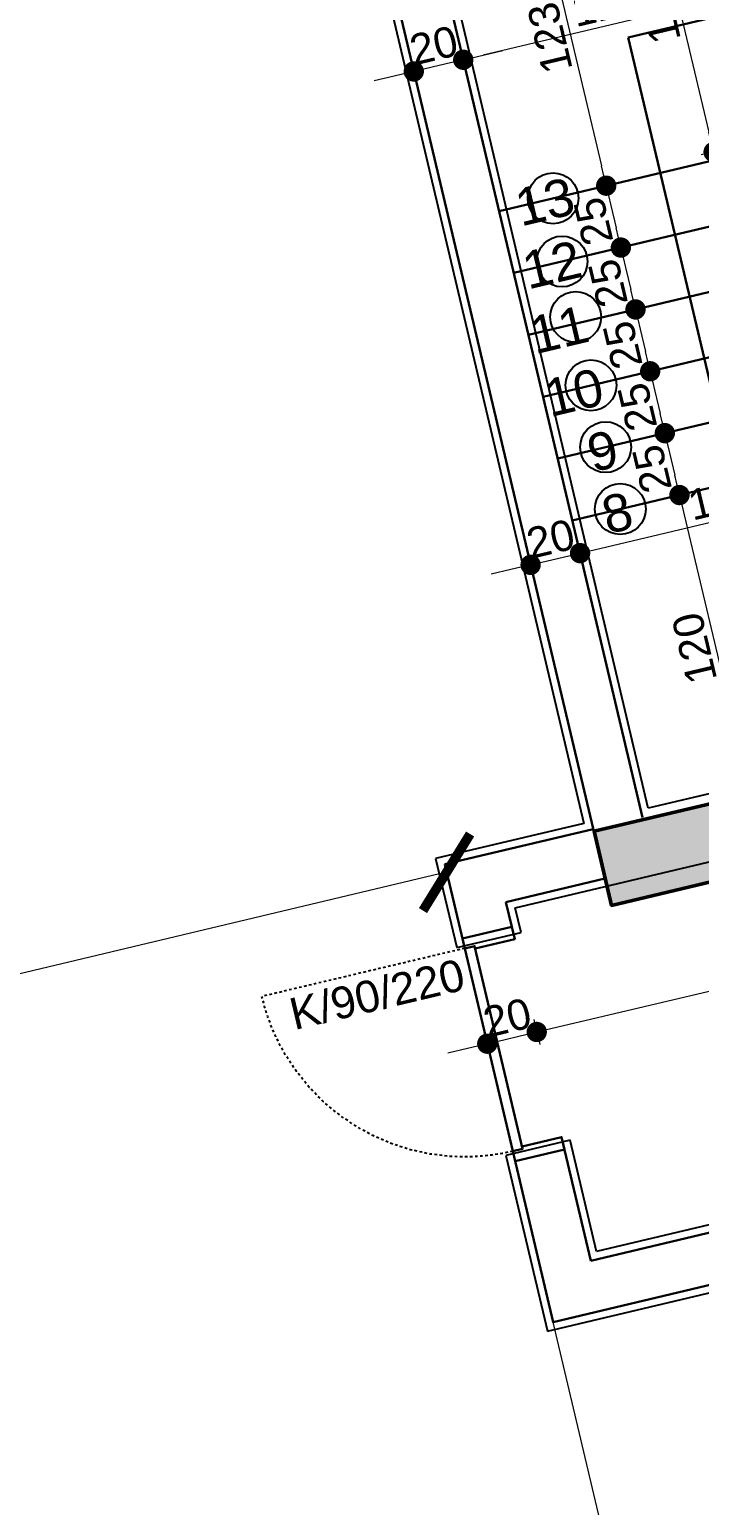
# Model space of a CAD drawing. Header units: millimetres. Extents: x 38129 to 72024, y -56282 to 16512.
# Drawn here: x 40783.9 to 40810.2, y -44592.9 to -44534.9 of the extents above; entities that cross this region are included whole.
import ezdxf

# ---------------------------------------------------------------- set-up
doc = ezdxf.new("R2010")
doc.units = ezdxf.units.MM
doc.linetypes.add('HIDDEN', pattern=[0.375, 0.25, -0.125])
for name, color, linetype, lineweight in [('COLUMN4', 3, 'Continuous', 50), ('DIŞÖLÇÜ', 37, 'Continuous', 0), ('DUVAR', 255, 'Continuous', 30), ('KAPI', 4, 'Continuous', 30), ('M', 210, 'Continuous', 30), ('pencere+KAPI', 1, 'Continuous', 0), ('TARAMA', 252, 'Continuous', 0), ('ölçü İÇ', 31, 'Continuous', 0)]:
    doc.layers.add(name, color=color, linetype=linetype, lineweight=lineweight)
for name, color, linetype in [('HIDDEN', 1, 'HIDDEN'), ('sıva', 41, 'Continuous'), ('tefriş', 42, 'Continuous')]:
    doc.layers.add(name, color=color, linetype=linetype)
doc.styles.add('icdisolcu_yazi', font='arial.ttf')
doc.styles.get("Standard").update_dxf_attribs({"font": 'arial.ttf'})
doc.styles.add('style1', font='arial.ttf')
doc.dimstyles.new('İç Ölçü', dxfattribs={"dimtxt": 12, "dimasz": 8, "dimexe": 5, "dimexo": 0, "dimgap": 2, "dimtad": 1, "dimdec": 0, "dimzin": 12, "dimdsep": 46, "dimtxsty": 'icdisolcu_yazi', "dimblk": 'DOT', "dimcen": 8, "dimdle": 5, "dimclrd": 256, "dimclre": 256, "dimclrt": 7, "dimadec": 0, "dimazin": 3, "dimtfac": 1, "dimtdec": 0, "dimtix": 1, "dimtmove": 2, "dimatfit": 3, "dimldrblk": 'DOT', "dimfxl": 0, "dimtolj": 1, "dimtzin": 0, "dimlwd": -1, "dimlwe": -1, "dimarcsym": 0})
doc.dimstyles.new('VAZIYET', dxfattribs={"dimtxt": 35, "dimasz": 25, "dimexe": 12, "dimexo": 2, "dimtad": 1, "dimdec": 0, "dimzin": 12, "dimtxsty": 'Standard', "dimblk": 'ARCHTICK', "dimcen": -8, "dimse1": 1, "dimse2": 1, "dimadec": 0, "dimazin": 0, "dimtfac": 1, "dimtdec": 0, "dimtmove": 0, "dimatfit": 3, "dimldrblk": 'DOT', "dimfxl": 0, "dimarcsym": 0})

# ---------------------------------------------------------------- blocks, each defined once
blk = doc.blocks.new('_ArchTick')
at = {"color": 0, "linetype": 'ByBlock', "const_width": 0.15}
blk.add_lwpolyline([(-0.5, -0.5), (0.5, 0.5)], dxfattribs=at)
blk = doc.blocks.new('*D71')
at = {"layer": 'Defpoints', "color": 0, "transparency": 16777216}
for p in [(38586.31, -25310.07), (37952.43, -25460.67), (37952.43, -25460.67)]:
    blk.add_point(p, dxfattribs=at)
at = {"layer": 'DIŞÖLÇÜ', "color": 0, "lineweight": -2, "transparency": 16777216}
blk.add_line((38586.31, -25310.07), (37952.43, -25460.67), dxfattribs=at)
at = {"layer": 'DIŞÖLÇÜ', "color": 0, "lineweight": -2, "transparency": 16777216, "xscale": 25, "yscale": 25, "zscale": 25}
for p, rotation in [((38586.31, -25310.07), 13.36481680279742), ((37952.43, -25460.67), 193.3648168027973)]:
    blk.add_blockref('_ArchTick', p, dxfattribs=dict(at, rotation=rotation))
at = {"layer": 'DIŞÖLÇÜ', "color": 0, "transparency": 16777216, "insert": (38265.09, -25367.38), "char_height": 35, "attachment_point": 5, "rotation": 13.36482}
blk.add_mtext('652', dxfattribs=at)
blk = doc.blocks.new('_Dot')
at = {"color": 0, "lineweight": -2}
blk.add_line((-0.5, 0), (-1, 0), dxfattribs=at)
at = {"color": 0, "lineweight": 30, "const_width": 0.5}
blk.add_lwpolyline([(-0.25, 0, 1), (0.25, 0, 1)], format="xyb", close=True, dxfattribs=at)
blk = doc.blocks.new('*U12')
for p, q in [((4, 0), (0, 0)), ((86, 0), (90, 0))]:
    blk.add_line(p, q)
blk.add_lwpolyline([(4, 0), (86, 0), (86, -4), (4, -4)], close=True)
for points in [[(0, -20), (5, -20), (5, -4)], [(90, -20), (85, -20), (85, -4)]]:
    blk.add_lwpolyline(points)
at = {"layer": 'DUVAR'}
for p, q in [((0, 0), (0, -20)), ((90, 0), (90, -20))]:
    blk.add_line(p, q, dxfattribs=at)
at = {"layer": 'HIDDEN'}
blk.add_line((4, 0), (4, 82), dxfattribs=at)
blk.add_arc((4, 0), 82, 360, 90, dxfattribs=at)
blk = doc.blocks.new('*D185')
at = {"layer": 'Defpoints', "color": 0, "transparency": 16777216}
for p in [(36974.98, -18699.58), (36974.98, -18822.93), (36974.98, -18822.93)]:
    blk.add_point(p, dxfattribs=at)
at = {"layer": 'ölçü İÇ', "transparency": 16777216}
for p, q in [((36974.98, -18699.58), (36979.98, -18699.58)), ((36974.98, -18822.93), (36979.98, -18822.93))]:
    blk.add_line(p, q, dxfattribs=at)
at = {"layer": 'ölçü İÇ', "linetype": 'Continuous', "transparency": 16777216}
blk.add_line((36974.98, -18707.58), (36974.98, -18814.93), dxfattribs=at)
at = {"layer": 'ölçü İÇ', "transparency": 16777216, "xscale": 8, "yscale": 8, "zscale": 8}
for p, rotation in [((36974.98, -18699.58), 90), ((36974.98, -18822.93), 270)]:
    blk.add_blockref('_Dot', p, dxfattribs=dict(at, rotation=rotation))
at = {"layer": 'ölçü İÇ', "color": 7, "transparency": 16777216, "insert": (36966.85, -18761.26), "char_height": 12, "attachment_point": 5, "rotation": 90, "style": 'icdisolcu_yazi'}
blk.add_mtext('\\A1;123', dxfattribs=at)
blk = doc.blocks.new('*D186')
at = {"layer": 'Defpoints', "color": 0, "transparency": 16777216}
for p in [(36974.98, -18822.93), (36974.98, -18847.93), (36974.98, -18847.93)]:
    blk.add_point(p, dxfattribs=at)
at = {"layer": 'ölçü İÇ', "transparency": 16777216}
for p, q in [((36974.98, -18822.93), (36979.98, -18822.93)), ((36974.98, -18847.93), (36979.98, -18847.93))]:
    blk.add_line(p, q, dxfattribs=at)
at = {"layer": 'ölçü İÇ', "linetype": 'Continuous', "transparency": 16777216}
blk.add_line((36974.98, -18830.93), (36974.98, -18839.93), dxfattribs=at)
at = {"layer": 'ölçü İÇ', "transparency": 16777216, "xscale": 8, "yscale": 8, "zscale": 8}
for p, rotation in [((36974.98, -18822.93), 90), ((36974.98, -18847.93), 270)]:
    blk.add_blockref('_Dot', p, dxfattribs=dict(at, rotation=rotation))
at = {"layer": 'ölçü İÇ', "color": 7, "transparency": 16777216, "insert": (36966.85, -18835.43), "char_height": 12, "attachment_point": 5, "rotation": 90, "style": 'icdisolcu_yazi'}
blk.add_mtext('\\A1;25', dxfattribs=at)
blk = doc.blocks.new('*D187')
at = {"layer": 'Defpoints', "color": 0, "transparency": 16777216}
for p in [(36974.98, -18847.93), (36974.98, -18872.93), (36974.98, -18872.93)]:
    blk.add_point(p, dxfattribs=at)
at = {"layer": 'ölçü İÇ', "transparency": 16777216}
for p, q in [((36974.98, -18847.93), (36979.98, -18847.93)), ((36974.98, -18872.93), (36979.98, -18872.93))]:
    blk.add_line(p, q, dxfattribs=at)
at = {"layer": 'ölçü İÇ', "linetype": 'Continuous', "transparency": 16777216}
blk.add_line((36974.98, -18855.93), (36974.98, -18864.93), dxfattribs=at)
at = {"layer": 'ölçü İÇ', "transparency": 16777216, "xscale": 8, "yscale": 8, "zscale": 8}
for p, rotation in [((36974.98, -18847.93), 90), ((36974.98, -18872.93), 270)]:
    blk.add_blockref('_Dot', p, dxfattribs=dict(at, rotation=rotation))
at = {"layer": 'ölçü İÇ', "color": 7, "transparency": 16777216, "insert": (36966.85, -18860.43), "char_height": 12, "attachment_point": 5, "rotation": 90, "style": 'icdisolcu_yazi'}
blk.add_mtext('\\A1;25', dxfattribs=at)
blk = doc.blocks.new('*D188')
at = {"layer": 'Defpoints', "color": 0, "transparency": 16777216}
for p in [(36974.98, -18872.93), (36974.98, -18897.93), (36974.98, -18897.93)]:
    blk.add_point(p, dxfattribs=at)
at = {"layer": 'ölçü İÇ', "transparency": 16777216}
for p, q in [((36974.98, -18872.93), (36979.98, -18872.93)), ((36974.98, -18897.93), (36979.98, -18897.93))]:
    blk.add_line(p, q, dxfattribs=at)
at = {"layer": 'ölçü İÇ', "linetype": 'Continuous', "transparency": 16777216}
blk.add_line((36974.98, -18880.93), (36974.98, -18889.93), dxfattribs=at)
at = {"layer": 'ölçü İÇ', "transparency": 16777216, "xscale": 8, "yscale": 8, "zscale": 8}
for p, rotation in [((36974.98, -18872.93), 90), ((36974.98, -18897.93), 270)]:
    blk.add_blockref('_Dot', p, dxfattribs=dict(at, rotation=rotation))
at = {"layer": 'ölçü İÇ', "color": 7, "transparency": 16777216, "insert": (36966.85, -18885.43), "char_height": 12, "attachment_point": 5, "rotation": 90, "style": 'icdisolcu_yazi'}
blk.add_mtext('\\A1;25', dxfattribs=at)
blk = doc.blocks.new('*D189')
at = {"layer": 'Defpoints', "color": 0, "transparency": 16777216}
for p in [(36974.98, -18897.93), (36974.98, -18922.93), (36974.98, -18922.93)]:
    blk.add_point(p, dxfattribs=at)
at = {"layer": 'ölçü İÇ', "transparency": 16777216}
for p, q in [((36974.98, -18897.93), (36979.98, -18897.93)), ((36974.98, -18922.93), (36979.98, -18922.93))]:
    blk.add_line(p, q, dxfattribs=at)
at = {"layer": 'ölçü İÇ', "linetype": 'Continuous', "transparency": 16777216}
blk.add_line((36974.98, -18905.93), (36974.98, -18914.93), dxfattribs=at)
at = {"layer": 'ölçü İÇ', "transparency": 16777216, "xscale": 8, "yscale": 8, "zscale": 8}
for p, rotation in [((36974.98, -18897.93), 90), ((36974.98, -18922.93), 270)]:
    blk.add_blockref('_Dot', p, dxfattribs=dict(at, rotation=rotation))
at = {"layer": 'ölçü İÇ', "color": 7, "transparency": 16777216, "insert": (36966.85, -18910.43), "char_height": 12, "attachment_point": 5, "rotation": 90, "style": 'icdisolcu_yazi'}
blk.add_mtext('\\A1;25', dxfattribs=at)
blk = doc.blocks.new('*D190')
at = {"layer": 'Defpoints', "color": 0, "transparency": 16777216}
for p in [(36974.98, -18922.93), (36974.98, -18947.93), (36974.98, -18947.93)]:
    blk.add_point(p, dxfattribs=at)
at = {"layer": 'ölçü İÇ', "transparency": 16777216}
for p, q in [((36974.98, -18922.93), (36979.98, -18922.93)), ((36974.98, -18947.93), (36979.98, -18947.93))]:
    blk.add_line(p, q, dxfattribs=at)
at = {"layer": 'ölçü İÇ', "linetype": 'Continuous', "transparency": 16777216}
blk.add_line((36974.98, -18930.93), (36974.98, -18939.93), dxfattribs=at)
at = {"layer": 'ölçü İÇ', "transparency": 16777216, "xscale": 8, "yscale": 8, "zscale": 8}
for p, rotation in [((36974.98, -18922.93), 90), ((36974.98, -18947.93), 270)]:
    blk.add_blockref('_Dot', p, dxfattribs=dict(at, rotation=rotation))
at = {"layer": 'ölçü İÇ', "color": 7, "transparency": 16777216, "insert": (36966.85, -18935.43), "char_height": 12, "attachment_point": 5, "rotation": 90, "style": 'icdisolcu_yazi'}
blk.add_mtext('\\A1;25', dxfattribs=at)
blk = doc.blocks.new('*D191')
at = {"layer": 'Defpoints', "color": 0, "transparency": 16777216}
for p in [(36974.98, -18947.93), (36974.98, -19067.93), (36974.98, -19067.93)]:
    blk.add_point(p, dxfattribs=at)
at = {"layer": 'ölçü İÇ', "transparency": 16777216}
for p, q in [((36974.98, -18947.93), (36979.98, -18947.93)), ((36974.98, -19067.93), (36979.98, -19067.93))]:
    blk.add_line(p, q, dxfattribs=at)
at = {"layer": 'ölçü İÇ', "linetype": 'Continuous', "transparency": 16777216}
blk.add_line((36974.98, -18955.93), (36974.98, -19059.93), dxfattribs=at)
at = {"layer": 'ölçü İÇ', "transparency": 16777216, "xscale": 8, "yscale": 8, "zscale": 8}
for p, rotation in [((36974.98, -18947.93), 90), ((36974.98, -19067.93), 270)]:
    blk.add_blockref('_Dot', p, dxfattribs=dict(at, rotation=rotation))
at = {"layer": 'ölçü İÇ', "color": 7, "transparency": 16777216, "insert": (36966.85, -19007.93), "char_height": 12, "attachment_point": 5, "rotation": 90, "style": 'icdisolcu_yazi'}
blk.add_mtext('\\A1;120', dxfattribs=at)
blk = doc.blocks.new('*D193')
at = {"layer": 'Defpoints', "color": 0, "transparency": 16777216}
for p in [(36974.98, -19087.93), (36871.66, -19097.93), (36974.98, -19097.93)]:
    blk.add_point(p, dxfattribs=at)
at = {"layer": 'ölçü İÇ', "linetype": 'Continuous', "transparency": 16777216}
for p, q in [((36974.98, -19079.93), (36974.98, -19071.93)), ((36974.98, -19087.93), (36974.98, -19097.93)), ((36974.98, -19105.93), (36974.98, -19113.93))]:
    blk.add_line(p, q, dxfattribs=at)
at = {"layer": 'ölçü İÇ', "transparency": 16777216}
for p, q in [((36974.98, -19087.93), (36979.98, -19087.93)), ((36969.98, -19097.93), (36979.98, -19097.93))]:
    blk.add_line(p, q, dxfattribs=at)
at = {"layer": 'ölçü İÇ', "transparency": 16777216, "xscale": 8, "yscale": 8, "zscale": 8}
for p, rotation in [((36974.98, -19087.93), 270), ((36974.98, -19097.93), 90)]:
    blk.add_blockref('_Dot', p, dxfattribs=dict(at, rotation=rotation))
at = {"layer": 'ölçü İÇ', "color": 7, "transparency": 16777216, "insert": (36966.85, -19092.93), "char_height": 12, "attachment_point": 5, "rotation": 90, "style": 'icdisolcu_yazi'}
blk.add_mtext('\\A1;10', dxfattribs=at)
blk = doc.blocks.new('*D194')
at = {"layer": 'Defpoints', "color": 0, "transparency": 16777216}
for p in [(36871.66, -19097.93), (36871.66, -19187.93), (36974.98, -19187.93)]:
    blk.add_point(p, dxfattribs=at)
at = {"layer": 'ölçü İÇ', "transparency": 16777216}
for p, q in [((36969.98, -19097.93), (36979.98, -19097.93)), ((36969.98, -19187.93), (36979.98, -19187.93))]:
    blk.add_line(p, q, dxfattribs=at)
at = {"layer": 'ölçü İÇ', "linetype": 'Continuous', "transparency": 16777216}
blk.add_line((36974.98, -19105.93), (36974.98, -19179.93), dxfattribs=at)
at = {"layer": 'ölçü İÇ', "transparency": 16777216, "xscale": 8, "yscale": 8, "zscale": 8}
for p, rotation in [((36974.98, -19097.93), 90), ((36974.98, -19187.93), 270)]:
    blk.add_blockref('_Dot', p, dxfattribs=dict(at, rotation=rotation))
at = {"layer": 'ölçü İÇ', "color": 7, "transparency": 16777216, "insert": (36966.85, -19142.93), "char_height": 12, "attachment_point": 5, "rotation": 90, "style": 'icdisolcu_yazi'}
blk.add_mtext('\\A1;90', dxfattribs=at)
blk = doc.blocks.new('*D195')
at = {"layer": 'Defpoints', "color": 0, "transparency": 16777216}
for p in [(36871.66, -19187.93), (36974.98, -19232.93), (36974.98, -19232.93)]:
    blk.add_point(p, dxfattribs=at)
at = {"layer": 'ölçü İÇ', "transparency": 16777216}
for p, q in [((36969.98, -19187.93), (36979.98, -19187.93)), ((36974.98, -19232.93), (36979.98, -19232.93))]:
    blk.add_line(p, q, dxfattribs=at)
at = {"layer": 'ölçü İÇ', "linetype": 'Continuous', "transparency": 16777216}
blk.add_line((36974.98, -19195.93), (36974.98, -19224.93), dxfattribs=at)
at = {"layer": 'ölçü İÇ', "transparency": 16777216, "xscale": 8, "yscale": 8, "zscale": 8}
for p, rotation in [((36974.98, -19187.93), 90), ((36974.98, -19232.93), 270)]:
    blk.add_blockref('_Dot', p, dxfattribs=dict(at, rotation=rotation))
at = {"layer": 'ölçü İÇ', "color": 7, "transparency": 16777216, "insert": (36966.87, -19210.43), "char_height": 12, "attachment_point": 5, "rotation": 90, "style": 'icdisolcu_yazi'}
blk.add_mtext('\\A1;45', dxfattribs=at)
blk = doc.blocks.new('*D198')
at = {"layer": 'Defpoints', "color": 0, "transparency": 16777216}
for p in [(37019.14, -18699.58), (37019.14, -18819.78), (37090.69, -18819.78)]:
    blk.add_point(p, dxfattribs=at)
at = {"layer": 'ölçü İÇ', "transparency": 16777216}
for p, q in [((37019.14, -18699.58), (37024.14, -18699.58)), ((37024.14, -18819.78), (37014.14, -18819.78))]:
    blk.add_line(p, q, dxfattribs=at)
at = {"layer": 'ölçü İÇ', "linetype": 'Continuous', "transparency": 16777216}
blk.add_line((37019.14, -18707.58), (37019.14, -18811.78), dxfattribs=at)
at = {"layer": 'ölçü İÇ', "transparency": 16777216, "xscale": 8, "yscale": 8, "zscale": 8}
for p, rotation in [((37019.14, -18699.58), 90), ((37019.14, -18819.78), 270)]:
    blk.add_blockref('_Dot', p, dxfattribs=dict(at, rotation=rotation))
at = {"layer": 'ölçü İÇ', "color": 7, "transparency": 16777216, "insert": (37011.01, -18759.68), "char_height": 12, "attachment_point": 5, "rotation": 90, "style": 'icdisolcu_yazi'}
blk.add_mtext('\\A1;120', dxfattribs=at)
blk = doc.blocks.new('*D209')
at = {"layer": 'Defpoints', "color": 0, "transparency": 16777216}
for p in [(36871.66, -19095.43), (36851.66, -19140.45), (36871.66, -19140.45)]:
    blk.add_point(p, dxfattribs=at)
at = {"layer": 'ölçü İÇ', "transparency": 16777216}
for p, q in [((36851.66, -19140.45), (36851.66, -19135.45)), ((36871.66, -19135.45), (36871.66, -19145.45))]:
    blk.add_line(p, q, dxfattribs=at)
at = {"layer": 'ölçü İÇ', "linetype": 'Continuous', "transparency": 16777216}
for p, q in [((36843.66, -19140.45), (36835.66, -19140.45)), ((36851.66, -19140.45), (36871.66, -19140.45)), ((36879.66, -19140.45), (36887.66, -19140.45))]:
    blk.add_line(p, q, dxfattribs=at)
at = {"layer": 'ölçü İÇ', "transparency": 16777216, "xscale": 8, "yscale": 8, "zscale": 8}
blk.add_blockref('_Dot', (36851.66, -19140.45), dxfattribs=at)
at = {"layer": 'ölçü İÇ', "transparency": 16777216, "xscale": 8, "yscale": 8, "zscale": 8, "rotation": 180}
blk.add_blockref('_Dot', (36871.66, -19140.45), dxfattribs=at)
at = {"layer": 'ölçü İÇ', "color": 7, "transparency": 16777216, "insert": (36861.66, -19132.32), "char_height": 12, "attachment_point": 5, "style": 'icdisolcu_yazi'}
blk.add_mtext('\\A1;20', dxfattribs=at)
blk = doc.blocks.new('*D210')
at = {"layer": 'Defpoints', "color": 0, "transparency": 16777216}
for p in [(36871.66, -19095.43), (37271.81, -19140.44), (37271.81, -19140.45)]:
    blk.add_point(p, dxfattribs=at)
at = {"layer": 'ölçü İÇ', "transparency": 16777216}
for p, q in [((36871.66, -19135.45), (36871.66, -19145.45)), ((37271.81, -19140.44), (37271.81, -19145.45))]:
    blk.add_line(p, q, dxfattribs=at)
at = {"layer": 'ölçü İÇ', "linetype": 'Continuous', "transparency": 16777216}
blk.add_line((36879.66, -19140.45), (37263.81, -19140.45), dxfattribs=at)
at = {"layer": 'ölçü İÇ', "transparency": 16777216, "xscale": 8, "yscale": 8, "zscale": 8, "rotation": 180}
blk.add_blockref('_Dot', (36871.66, -19140.45), dxfattribs=at)
at = {"layer": 'ölçü İÇ', "transparency": 16777216, "xscale": 8, "yscale": 8, "zscale": 8}
blk.add_blockref('_Dot', (37271.81, -19140.45), dxfattribs=at)
at = {"layer": 'ölçü İÇ', "color": 7, "transparency": 16777216, "insert": (37071.73, -19132.32), "char_height": 12, "attachment_point": 5, "style": 'icdisolcu_yazi'}
blk.add_mtext('\\A1;400', dxfattribs=at)
blk = doc.blocks.new('*D214')
at = {"layer": 'Defpoints', "color": 0, "transparency": 16777216}
for p in [(36911.66, -18961.16), (36931.66, -18961.16), (36931.66, -18961.16)]:
    blk.add_point(p, dxfattribs=at)
at = {"layer": 'ölçü İÇ', "transparency": 16777216}
for p, q in [((36911.66, -18961.16), (36911.66, -18956.16)), ((36931.66, -18961.16), (36931.66, -18956.16))]:
    blk.add_line(p, q, dxfattribs=at)
at = {"layer": 'ölçü İÇ', "linetype": 'Continuous', "transparency": 16777216}
for p, q in [((36903.66, -18961.16), (36895.66, -18961.16)), ((36911.66, -18961.16), (36931.66, -18961.16)), ((36939.66, -18961.16), (36947.66, -18961.16))]:
    blk.add_line(p, q, dxfattribs=at)
at = {"layer": 'ölçü İÇ', "transparency": 16777216, "xscale": 8, "yscale": 8, "zscale": 8}
blk.add_blockref('_Dot', (36911.66, -18961.16), dxfattribs=at)
at = {"layer": 'ölçü İÇ', "transparency": 16777216, "xscale": 8, "yscale": 8, "zscale": 8, "rotation": 180}
blk.add_blockref('_Dot', (36931.66, -18961.16), dxfattribs=at)
at = {"layer": 'ölçü İÇ', "color": 7, "transparency": 16777216, "insert": (36921.66, -18953.04), "char_height": 12, "attachment_point": 5, "style": 'icdisolcu_yazi'}
blk.add_mtext('\\A1;20', dxfattribs=at)
blk = doc.blocks.new('*D215')
at = {"layer": 'Defpoints', "color": 0, "transparency": 16777216}
for p in [(37051.66, -18947.93), (36931.66, -18961.16), (37051.66, -18961.16)]:
    blk.add_point(p, dxfattribs=at)
at = {"layer": 'ölçü İÇ', "transparency": 16777216}
for p, q in [((36931.66, -18961.16), (36931.66, -18956.16)), ((37051.66, -18956.16), (37051.66, -18966.16))]:
    blk.add_line(p, q, dxfattribs=at)
at = {"layer": 'ölçü İÇ', "linetype": 'Continuous', "transparency": 16777216}
blk.add_line((36939.66, -18961.16), (37043.66, -18961.16), dxfattribs=at)
at = {"layer": 'ölçü İÇ', "transparency": 16777216, "xscale": 8, "yscale": 8, "zscale": 8, "rotation": 180}
blk.add_blockref('_Dot', (36931.66, -18961.16), dxfattribs=at)
at = {"layer": 'ölçü İÇ', "transparency": 16777216, "xscale": 8, "yscale": 8, "zscale": 8}
blk.add_blockref('_Dot', (37051.66, -18961.16), dxfattribs=at)
at = {"layer": 'ölçü İÇ', "color": 7, "transparency": 16777216, "insert": (36991.66, -18953.04), "char_height": 12, "attachment_point": 5, "style": 'icdisolcu_yazi'}
blk.add_mtext('\\A1;120', dxfattribs=at)
blk = doc.blocks.new('*D227')
at = {"layer": 'Defpoints', "color": 0, "transparency": 16777216}
for p in [(36931.66, -18761.76), (36931.66, -18761.76), (37051.66, -18761.76)]:
    blk.add_point(p, dxfattribs=at)
at = {"layer": 'ölçü İÇ', "transparency": 16777216}
for p, q in [((36931.66, -18761.76), (36931.66, -18756.76)), ((37051.66, -18761.76), (37051.66, -18756.76))]:
    blk.add_line(p, q, dxfattribs=at)
at = {"layer": 'ölçü İÇ', "linetype": 'Continuous', "transparency": 16777216}
blk.add_line((37043.66, -18761.76), (36939.66, -18761.76), dxfattribs=at)
at = {"layer": 'ölçü İÇ', "transparency": 16777216, "xscale": 8, "yscale": 8, "zscale": 8, "rotation": 180}
blk.add_blockref('_Dot', (36931.66, -18761.76), dxfattribs=at)
at = {"layer": 'ölçü İÇ', "transparency": 16777216, "xscale": 8, "yscale": 8, "zscale": 8}
blk.add_blockref('_Dot', (37051.66, -18761.76), dxfattribs=at)
at = {"layer": 'ölçü İÇ', "color": 7, "transparency": 16777216, "insert": (36991.66, -18753.63), "char_height": 12, "attachment_point": 5, "style": 'icdisolcu_yazi'}
blk.add_mtext('\\A1;120', dxfattribs=at)
blk = doc.blocks.new('*D228')
at = {"layer": 'Defpoints', "color": 0, "transparency": 16777216}
for p in [(36911.66, -18761.76), (36911.66, -18761.76), (36931.66, -18761.76)]:
    blk.add_point(p, dxfattribs=at)
at = {"layer": 'ölçü İÇ', "transparency": 16777216}
for p, q in [((36911.66, -18761.76), (36911.66, -18756.76)), ((36931.66, -18761.76), (36931.66, -18756.76))]:
    blk.add_line(p, q, dxfattribs=at)
at = {"layer": 'ölçü İÇ', "linetype": 'Continuous', "transparency": 16777216}
for p, q in [((36903.66, -18761.76), (36895.66, -18761.76)), ((36931.66, -18761.76), (36911.66, -18761.76)), ((36939.66, -18761.76), (36947.66, -18761.76))]:
    blk.add_line(p, q, dxfattribs=at)
at = {"layer": 'ölçü İÇ', "transparency": 16777216, "xscale": 8, "yscale": 8, "zscale": 8}
blk.add_blockref('_Dot', (36911.66, -18761.76), dxfattribs=at)
at = {"layer": 'ölçü İÇ', "transparency": 16777216, "xscale": 8, "yscale": 8, "zscale": 8, "rotation": 180}
blk.add_blockref('_Dot', (36931.66, -18761.76), dxfattribs=at)
at = {"layer": 'ölçü İÇ', "color": 7, "transparency": 16777216, "insert": (36921.66, -18753.63), "char_height": 12, "attachment_point": 5, "style": 'icdisolcu_yazi'}
blk.add_mtext('\\A1;20', dxfattribs=at)
blk = doc.blocks.new('wertertw')
at = {"layer": 'TARAMA', "lineweight": -3}
h = blk.add_hatch(dxfattribs=at)
h.set_pattern_fill('ANSI33', color=256, scale=2.5, style=0)
h.set_pattern_definition([(45, (-86643.698, -32547.66), (-11.2253202, 11.2253202), []), (45, (-86632.472, -32547.66), (-11.2253202, 11.2253202), [7.9375, -3.96875])])
h.paths.add_polyline_path([(-616.25, 351.94), (-616.25, -88.06), (-306.25, -88.06), (-306.25, -68.06), (-596.25, -68.06), (-596.25, 331.94), (-306.25, 331.94), (-306.25, 351.94)])
h.paths.add_polyline_path([(38.75, -338.06), (78.75, -338.06), (78.75, -378.06), (38.75, -378.06)])
h.paths.add_polyline_path([(-471.25, -318.06), (-441.25, -318.06), (-441.25, -378.06), (-471.25, -378.06)])
h.paths.add_polyline_path([(-961.25, -318.06), (-931.25, -318.06), (-931.25, -378.06), (-961.25, -378.06)])
h.paths.add_polyline_path([(343.75, -163.06), (413.75, -163.06), (413.75, -198.06), (343.75, -198.06)])
h.paths.add_polyline_path([(8.75, -163.06), (78.75, -163.06), (78.75, -198.06), (8.75, -198.06)])
h.paths.add_polyline_path([(-1036.25, -148.06), (-906.25, -148.06), (-906.25, -178.06), (-1036.25, -178.06)])
h.paths.add_polyline_path([(-976.25, 256.94), (-916.25, 256.94), (-916.25, 226.94), (-976.25, 226.94)])
h.paths.add_polyline_path([(343.75, 459.44), (413.75, 459.44), (413.75, 424.44), (343.75, 424.44)])
h.paths.add_polyline_path([(8.75, 459.44), (78.75, 459.44), (78.75, 424.44), (8.75, 424.44)])
h.paths.add_polyline_path([(-616.25, 531.94), (-306.25, 531.94), (-306.25, 511.94), (-616.25, 511.94)])
h.paths.add_polyline_path([(-976.25, 656.94), (-916.25, 656.94), (-916.25, 626.94), (-976.25, 626.94)])
h.paths.add_polyline_path([(-616.25, 971.94), (-306.25, 971.94), (-306.25, 951.94), (-616.25, 951.94)])
h.paths.add_polyline_path([(343.75, 1081.94), (413.75, 1081.94), (413.75, 1046.94), (343.75, 1046.94)])
h.paths.add_polyline_path([(8.75, 1081.94), (78.75, 1081.94), (78.75, 1046.94), (8.75, 1046.94)])
h.paths.add_polyline_path([(-1036.25, 1061.94), (-906.25, 1061.94), (-906.25, 1031.94), (-1036.25, 1031.94)])
h.paths.add_polyline_path([(-931.25, 1286.94), (-901.25, 1286.94), (-901.25, 1226.94), (-931.25, 1226.94)])
h.paths.add_polyline_path([(68.75, 1332.04), (108.75, 1332.04), (108.75, 1292.04), (68.75, 1292.04)])
h.paths.add_polyline_path([(-511.25, 1332.04), (-481.25, 1332.04), (-481.25, 1252.04), (-511.25, 1252.04)])
at = {"layer": 'COLUMN4', "color": 3}
blk.add_lwpolyline([(-976.25, 256.94), (-916.25, 256.94), (-916.25, 226.94), (-976.25, 226.94)], close=True, dxfattribs=at)
blk = doc.blocks.new('RTY45TGDFGS')
blk.add_line((36851.66, -19482.93), (36851.66, -19252.93))
at = {"layer": 'DUVAR'}
for p, q in [((36851.66, -19101.93), (36851.66, -19067.93)), ((36911.66, -19067.93), (36851.66, -19067.93)), ((36871.66, -19102.93), (36871.66, -19087.93)), ((36911.66, -19087.93), (36871.66, -19087.93)), ((36851.66, -19252.93), (36851.66, -19183.93)), ((36871.66, -19232.93), (36871.66, -19182.93)), ((36871.66, -19232.93), (37271.8, -19232.93)), ((36851.66, -19252.93), (37271.8, -19252.93))]:
    blk.add_line(p, q, dxfattribs=at)
for points in [[(36911.66, -19077.93), (36911.66, -18699.58)], [(36931.66, -18699.58), (36931.66, -18885.57)], [(36931.66, -19067.93), (36931.66, -18885.57)]]:
    blk.add_lwpolyline(points, dxfattribs=at)
at = {"layer": 'M'}
for p, q in [((36996.83, -19003.29), (36996.83, -18768.17)), ((36996.83, -18768.17), (37151.66, -18768.17)), ((36931.66, -18822.93), (37051.66, -18822.93)), ((36931.66, -18847.93), (37051.66, -18847.93)), ((36931.66, -18872.93), (37051.66, -18872.93)), ((36931.66, -18897.93), (37051.66, -18897.93)), ((36931.66, -18922.93), (37051.66, -18922.93)), ((36931.66, -18947.93), (37051.66, -18947.93))]:
    blk.add_line(p, q, dxfattribs=at)
at = {"layer": 'sıva'}
for p, q in [((36908.66, -18702.58), (36908.66, -19064.93)), ((36934.66, -19064.93), (36934.66, -18702.58)), ((36908.66, -19064.93), (36848.66, -19064.93)), ((36848.66, -19064.93), (36848.66, -19100.93)), ((37268.8, -19064.93), (36934.66, -19064.93)), ((36874.66, -19100.93), (36874.66, -19090.93)), ((36874.66, -19090.93), (37268.8, -19090.93)), ((36848.66, -19100.93), (36874.66, -19100.93)), ((36874.66, -19184.93), (36848.66, -19184.93)), ((36848.66, -19184.93), (36848.66, -19255.93)), ((36848.66, -19184.93), (36848.66, -19255.93)), ((36874.66, -19229.93), (36874.66, -19184.93)), ((37268.8, -19229.93), (36874.66, -19229.93)), ((36848.66, -19255.93), (37268.8, -19255.93))]:
    blk.add_line(p, q, dxfattribs=at)
at = {"layer": 'tefriş'}
for centre in [(36953.49, -18822.93), (36951.21, -18847.93), (36951.39, -18870.37), (36951.04, -18897.93), (36951.04, -18922.93), (36951.04, -18947.93)]:
    blk.add_circle(centre, 10, dxfattribs=at)
at = {"layer": 'DIŞÖLÇÜ'}
blk.add_blockref('wertertw', (37888.04, -19325.78), dxfattribs=at)
at = {"layer": 'KAPI', "xscale": -1, "rotation": 90}
blk.add_blockref('*U12', (36851.66, -19097.93), dxfattribs=at)
at = {"layer": 'pencere+KAPI', "insert": (36778.98, -19117.95), "char_height": 12.5, "width": 27.0954, "attachment_point": 7, "rotation": 360, "style": 'style1'}
blk.add_mtext('K/90/220', dxfattribs=at)
at = {"layer": 'tefriş', "char_height": 14.7, "width": 26.4931, "attachment_point": 9}
for s, insert in [('13', (36961.41, -18831.04)), ('12', (36958.44, -18855.58)), ('11', (36955.26, -18881.02)), ('10', (36955.26, -18906.62)), ('9', (36955.26, -18931.62)), ('8', (36955.26, -18956.62))]:
    blk.add_mtext(s, dxfattribs=dict(at, insert=insert))
at = {"layer": 'ölçü İÇ'}
for base, p1, p2, picture, middle in [((36974.98, -18822.93), (36974.98, -18699.58), (36974.98, -18822.93), '*D185', (36966.85, -18761.26)), ((37019.14, -18819.78), (37019.14, -18699.58), (37090.69, -18819.78), '*D198', (37011.01, -18759.68)), ((36974.98, -18847.93), (36974.98, -18822.93), (36974.98, -18847.93), '*D186', (36966.85, -18835.43)), ((36974.98, -18872.93), (36974.98, -18847.93), (36974.98, -18872.93), '*D187', (36966.85, -18860.43)), ((36974.98, -18897.93), (36974.98, -18872.93), (36974.98, -18897.93), '*D188', (36966.85, -18885.43)), ((36974.98, -18922.93), (36974.98, -18897.93), (36974.98, -18922.93), '*D189', (36966.85, -18910.43)), ((36974.98, -18947.93), (36974.98, -18922.93), (36974.98, -18947.93), '*D190', (36966.85, -18935.43)), ((36974.98, -19067.93), (36974.98, -18947.93), (36974.98, -19067.93), '*D191', (36966.85, -19007.93)), ((36974.98, -19097.93), (36974.98, -19087.93), (36871.66, -19097.93), '*D193', (36966.85, -19092.93)), ((36974.98, -19187.93), (36871.66, -19097.93), (36871.66, -19187.93), '*D194', (36966.85, -19142.93)), ((36974.98, -19232.93), (36871.66, -19187.93), (36974.98, -19232.93), '*D195', (36966.87, -19210.43))]:
    dim = blk.add_linear_dim(base=base, p1=p1, p2=p2, angle=90, dimstyle='İç Ölçü', dxfattribs=at)
    dim.commit()
    dim.dimension.update_dxf_attribs({"geometry": picture, "text_midpoint": middle})
for base, p1, p2, picture, middle in [((36911.66, -18761.76), (36931.66, -18761.76), (36911.66, -18761.76), '*D228', (36921.66, -18753.63)), ((36931.66, -18761.76), (37051.66, -18761.76), (36931.66, -18761.76), '*D227', (36991.66, -18753.63)), ((36931.66, -18961.16), (36911.66, -18961.16), (36931.66, -18961.16), '*D214', (36921.66, -18953.04)), ((37051.66, -18961.16), (36931.66, -18961.16), (37051.66, -18947.93), '*D215', (36991.66, -18953.04)), ((36871.66, -19140.45), (36851.66, -19140.45), (36871.66, -19095.43), '*D209', (36861.66, -19132.32)), ((37271.81, -19140.45), (36871.66, -19095.43), (37271.81, -19140.44), '*D210', (37071.73, -19132.32))]:
    dim = blk.add_linear_dim(base=base, p1=p1, p2=p2, dimstyle='İç Ölçü', dxfattribs=at)
    dim.commit()
    dim.dimension.update_dxf_attribs({"geometry": picture, "text_midpoint": middle})
blk = doc.blocks.new('E34ED')
at = {"layer": 'TARAMA', "rotation": 13.32768646837602}
blk.add_blockref('RTY45TGDFGS', (-1669.08, -15247.56), dxfattribs=at)
at = {"layer": 'DIŞÖLÇÜ'}
dim = blk.add_aligned_dim(p1=(38586.31, -25310.07), p2=(37952.43, -25460.67), distance=0, dimstyle='VAZIYET', dxfattribs=at)
dim.commit()
dim.dimension.update_dxf_attribs({"geometry": '*D71', "text_midpoint": (38265.09, -25367.38)})

msp = doc.modelspace()

# ---------------------------------------------------------------- block references
at = {"layer": 'DIŞÖLÇÜ', "xscale": 0.1, "yscale": 0.1, "zscale": 0.1}
msp.add_blockref('E34ED', (36941.639, -42037.032), dxfattribs=at)

doc.saveas('drawing.dxf')
